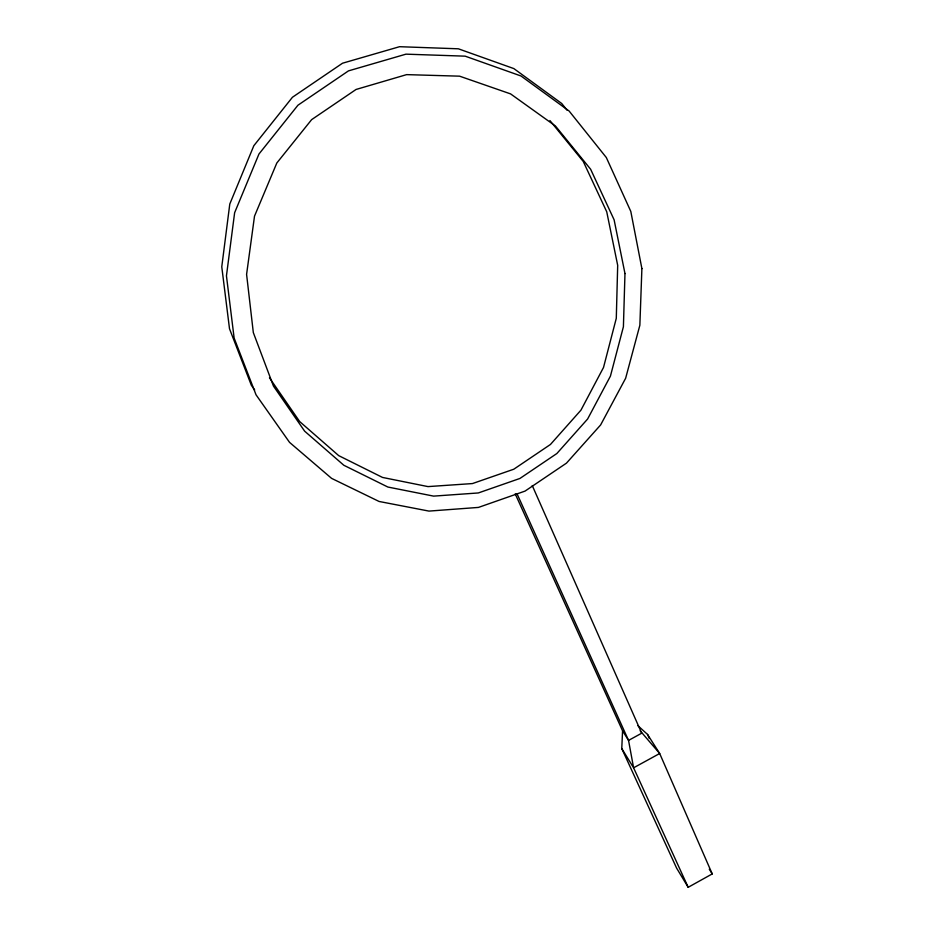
<?xml version="1.0" encoding="UTF-8"?>
<svg xmlns="http://www.w3.org/2000/svg" width="934" height="934" viewBox="0 0 934 934"><rect width="100%" height="100%" fill="white"/><g stroke="black" fill="none" stroke-linecap="round" stroke-linejoin="round"><path stroke-width="1.4" d="M637.817 725.613L647.542 734.439L659.684 753.505L712.233 873.92L688.183 887.3L676.613 868.118L621.764 748.543L622.569 730.808L515.206 493.853M549.939 120.568L583.26 161.465L606.738 211.808L617.689 265.349L616.288 318.319L603.516 367.471L580.948 410.154L550.453 444.467L513.793 469.218L472.464 483.567L427.994 486.602L382.508 477.437L338.703 455.629L299.674 421.561L269.459 377.791M567.148 110.282L561.719 103.499L513.852 68.591L458.361 48.801L399.554 46.7L342.521 63.22L292.447 97.253L253.826 145.727L229.787 204.032L221.767 266.809L229.507 328.768L251.339 385.252L254.678 389.992M640.199 730.82L659.684 753.505L633.602 767.806L688.183 887.3M709.28 869.169L712.233 873.92M622.569 730.808L628.547 740.405L633.602 767.806L621.764 748.543M516.992 493.689L628.547 740.405L641.705 733.202L532.263 485.575M647.542 734.439L649.293 738.409M624.974 273.545L623.41 326.748L610.427 376.122L587.614 419.016L556.862 453.527L519.934 478.453L478.336 492.954L433.609 496.117L387.855 487.034L343.829 465.26L304.624 431.146L273.464 386.081L253.324 332.586L246.588 274.374L254.515 216.139L276.814 163.006L311.641 119.634L356.052 89.466L406.629 74.627L459.575 76.168L510.583 93.89L555.403 125.962L590.627 169.241L614.105 219.782L624.974 273.545M641.891 268.572L639.86 325.242L625.64 378.258L600.62 424.947L566.459 463.147L525.048 491.097L478.453 507.419L428.963 511.096L379.087 501.465L331.605 478.383L289.54 442.366L256.033 394.802L234.142 338.096L226.448 275.857L234.632 212.718L258.952 154.028L297.958 105.203L348.475 70.879L405.963 54.16L465.179 56.168L521.009 75.993L569.098 111.006L606.318 157.531L630.8 211.423L641.891 268.572"/></g></svg>
